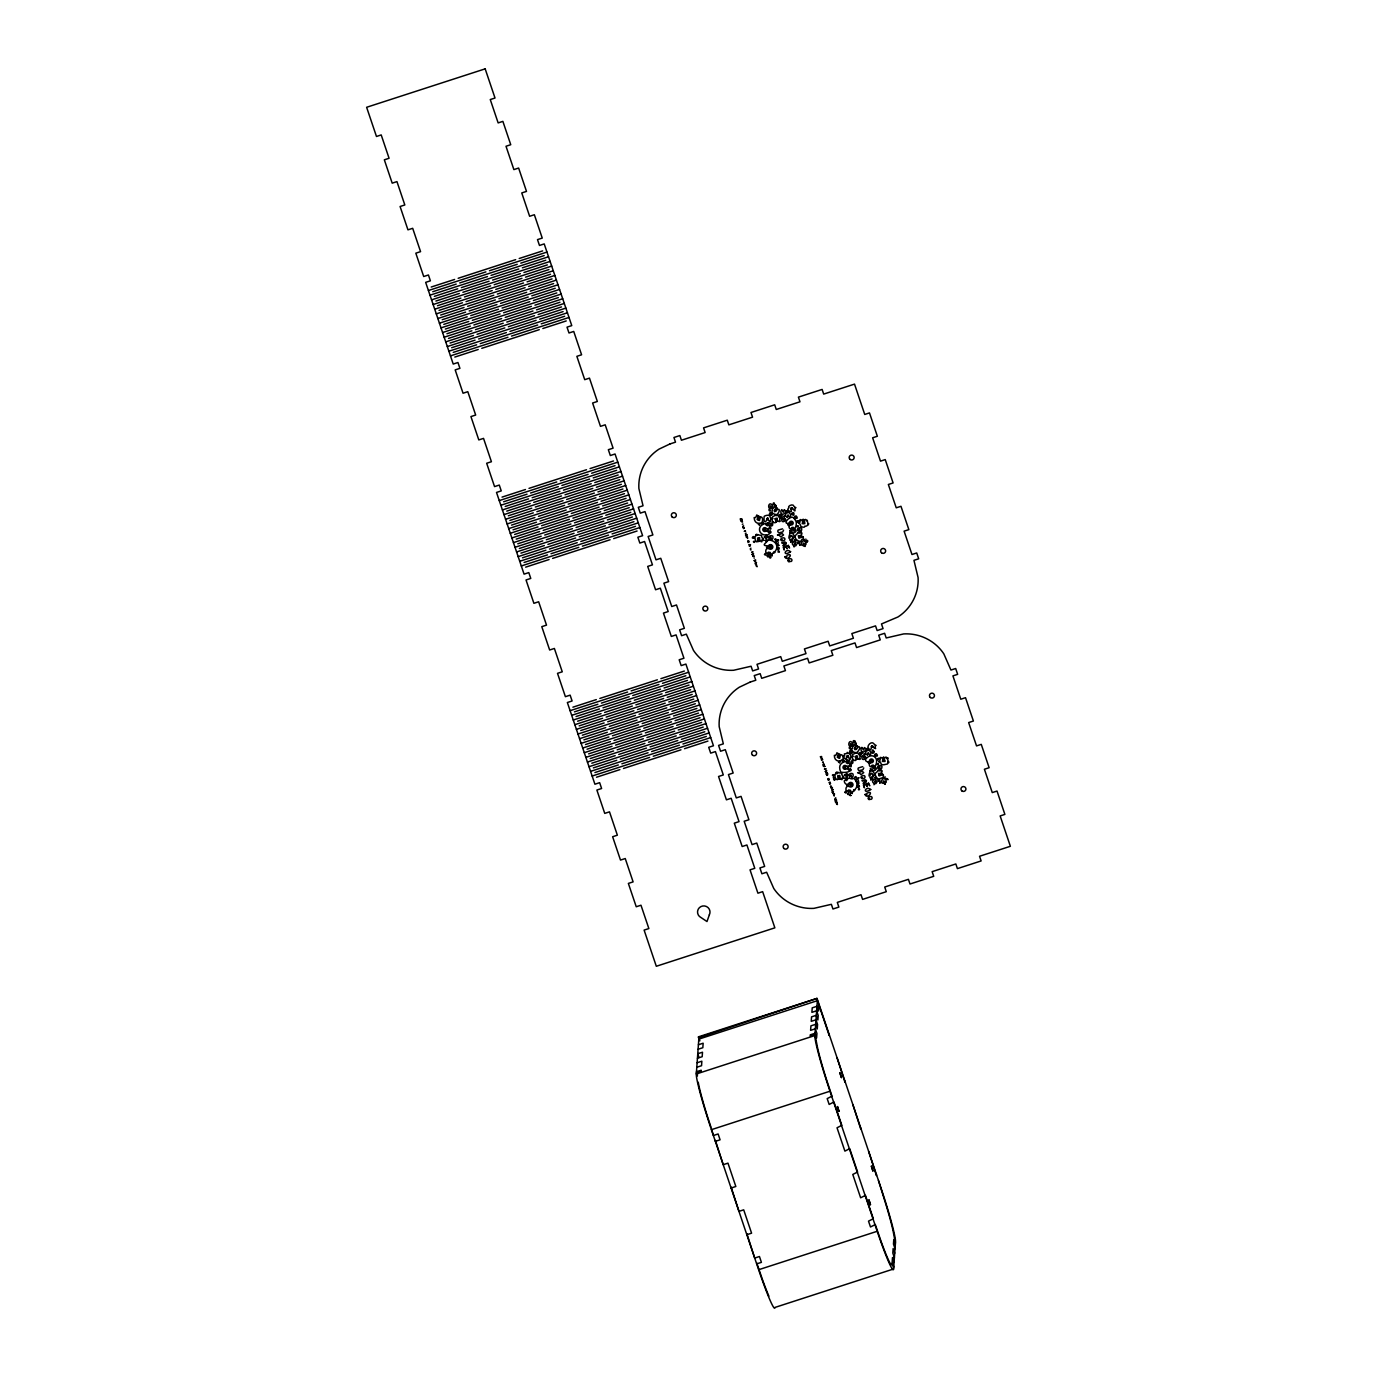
<?xml version="1.0" encoding="UTF-8"?>
<svg xmlns="http://www.w3.org/2000/svg" width="1377" height="1377" viewBox="0 0 1377 1377"><rect width="100%" height="100%" fill="white"/><g stroke="black" fill="none" stroke-linecap="round" stroke-linejoin="round"><path stroke-width="1.5" d="M853 791.327C858.06 787.696 858.284 782.997 853.912 778.246C850.332 780.707 849.041 775.165 846.666 780.587C841.932 778.005 845.271 787.007 848.542 783.72A2.341 2.306 4.1 0 1 851.778 782.687A2.341 2.306 4.1 0 1 852.673 785.906A2.341 2.306 4.1 0 1 849.351 786.611C844.652 784.167 845.134 794.409 848.714 789.916A5.628 5.525 4.1 0 0 850.435 790.26L851.244 792.171L853 791.827M808.609 523.759L807.869 524.671M808.041 524.809L808.626 523.811M742.754 526.375L743.632 525.859L743.201 526.685M746.076 536.238L746.885 535.653L746.523 536.514M747.728 541.161L748.727 540.731L747.866 541.299M749.381 546.067L750.345 545.585L749.484 546.204M756.025 565.74L756.782 565.121L756.455 566.016M826.682 775.251L827.68 774.821L826.82 775.406M827.921 778.952L828.92 778.504L828.025 779.072M829.574 783.857L830.572 783.427L829.849 784.012M790.742 530.489L789.71 530.937L790.725 530.472M757.006 566.756L757.23 566.601M861.107 754.252C866.632 751.188 854.807 752.496 861.107 754.217M873.982 784.77L874.051 784.46M807.335 521.229L807.318 520.299M778.263 545.533L779.107 545.189L778.091 545.619M858.284 783.599L858.353 782.807M770.001 556.893L770.69 557.582M698.5 1036.829L698.432 1037.742L817.043 998.394L698.5 1036.829L699.86 1040.857M696.314 1073.991L698.81 1039.136L817.353 1000.683L814.857 1035.556A49.968 3.442 72 0 0 829.97 1091.221L877.201 1231.279A49.968 3.442 72 0 0 893.587 1268.974L775.027 1307.41A49.968 3.442 72 0 1 758.641 1269.732L711.41 1129.674A49.968 3.442 72 0 1 696.314 1073.991L814.857 1035.556M818.954 1005.124L818.54 1010.976L816.957 1006.312L812.223 1007.844L811.896 1012.336L816.63 1010.804L818.213 1015.469L817.886 1019.978L816.32 1015.297L811.569 1016.846L811.242 1021.338L815.993 1019.806L817.559 1024.471L817.25 1028.963L815.666 1024.299L810.933 1025.848L810.605 1030.34L815.339 1028.808L816.922 1033.473L816.595 1037.965L815.029 1033.301L810.278 1034.833L810.192 1035.969L814.943 1034.42L816.785 1043.783A44.925 3.098 72 0 0 826.389 1079.189L832.001 1096.161L827.181 1098.605L829.161 1104.44L833.963 1101.996L841.829 1125.336L837.027 1127.78L844.893 1151.12L849.712 1148.676L857.578 1172.034L852.776 1174.461L860.642 1197.801L865.444 1195.374L873.328 1218.714L868.508 1221.141L870.488 1226.976L875.29 1224.549L880.936 1240.97A44.925 3.098 72 0 0 891.367 1264.929L892.089 1263.174L893.656 1267.838M829.247 1034.575L829.178 1035.47L816.991 999.289M837.13 1057.915L844.927 1082.15L844.996 1081.255M852.862 1104.595L860.677 1128.847L860.745 1127.935M868.612 1151.275L876.409 1175.528L876.478 1174.633M878.457 1180.468L884 1198.334A44.925 3.098 72 0 1 893.604 1233.74L895.429 1243.104M893.587 1268.974L895.515 1241.985A49.968 3.442 72 0 0 880.419 1186.303L817.043 998.394M844.738 792.274C847.303 795.045 846.063 789.073 845.048 792.291M771.877 555.895L771.068 555.602M837.474 804.443L837.199 804.547M767.041 519.181L767.712 518.664M847.216 756.954L848.008 756.403M754.114 558.167L754.321 558.012M776.972 508.75L776.68 507.562L777.162 508.767M823.119 762.772L823.291 762.6M884.327 759.157C886.186 753.288 889.439 761.429 887.408 764.011C884.791 764.355 881.073 766.163 880.781 762.927A3.77 3.718 4.1 0 1 880.213 761.929L879.163 761.86M747.487 538.424L747.694 538.338M884.309 759.226L885.032 761.464L882.364 761.412C884.568 758.331 878.578 755.353 880.299 759.14A3.77 3.718 4.1 0 0 879.989 760.224L878.819 761.842M799.917 545.017L799.658 544.259M803.996 545.981L805.304 545.464L804.994 546.531M838.438 762.015L840.125 761.343L839.712 762.72M823.36 765.405L824.203 764.734M851.984 792.722L852.294 793.6M759.295 540.782L758.486 541.419M857.045 746.713L856.546 745.645L857.458 746.007M867.785 749.019C865.772 746.971 868.112 751.36 867.803 748.83M776.594 521.814L777.265 520.73L776.353 521.659M762.824 524.482C759.88 523.38 764.786 520.299 762.996 524.155M778.556 550.817L779.382 551.626M805.734 539.147L805.872 539.078M844.445 767.368L845.34 767.419L844.549 767.918M756.007 535.257C757.763 536.6 756.662 532.641 755.939 535.033M836.2 773.048C838.094 774.373 836.665 770.397 836.132 772.824M803.531 522.296C806.406 522.709 800.966 524.878 803.548 521.935M883.724 760.07C881.16 761.55 886.427 761.636 883.793 759.725M776.094 506.03L775.802 505.307M773.134 521.797C770.776 520.781 773.185 524.964 773.289 521.969M853.327 759.588C850.9 758.589 853.568 762.686 853.482 759.76M775.888 510.23C773.633 509.37 776.026 513.122 776.026 510.385M766.731 540.782C766.094 537.047 764.648 543.915 767.368 540.541M850.883 795.372L849.661 795.321L850.986 795.562M775.509 509.352L774.132 510.523L774.631 511.745C780.449 506.168 780.311 511.177 777.093 514.585C774.511 514.654 770.759 513.07 772.204 510.729A3.288 3.236 4.1 0 1 772.342 509.748L771.963 508.061L773.117 508.457A3.27 3.219 4.1 0 1 773.926 507.855L774.872 506.392L776.06 507.579M775.526 509.266L775.991 507.752M856.184 745.542L854.325 748.296L854.824 749.536C857.544 750.74 857.768 743.873 860.023 747.831C858.663 750.345 858.869 750.826 856.425 752.754L853.172 752.031L851.313 749.071L852.397 748.52A3.288 3.236 4.1 0 1 852.535 747.522L852.156 745.852L853.31 746.248A3.27 3.219 4.1 0 1 854.119 745.645L855.065 744.182L856.253 745.353M794.185 546.927L793.806 546.721M833.412 778.108L833.567 776.989L833.687 778.022M787.42 517.391C788.005 510.626 789.382 520.11 790.278 516.754A2.324 2.289 4.1 0 0 790.605 516.117L790.708 515.067A2.324 2.289 4.1 0 0 790.501 514.378L789.038 512.382L786.129 513.242L785.269 515.428L787.059 517.253M867.613 755.164C868.181 748.227 869.627 758.056 870.471 754.544A2.324 2.289 4.1 0 0 870.798 753.908L870.901 752.858A2.324 2.289 4.1 0 0 870.694 752.169L869.231 750.155L866.322 751.033L865.462 753.219L867.252 755.044M802.671 520.196C804.254 521.642 803.514 517.649 802.619 519.972M882.846 757.987L883.965 758.107M759.261 524.964L758.245 524.224M754.252 542.4C751.549 541.213 756.266 540.576 754.51 542.349M839.454 762.755L838.645 762.152M834.445 780.174C831.656 778.797 836.7 778.659 834.651 780.122M884.981 784.339L884.516 783.1L885.187 784.322M776.817 518.94C775.199 516.977 775.63 521.78 776.869 519.129M857.01 756.713C855.255 754.837 855.892 759.57 857.062 756.92M770.948 508.13C767.092 509.507 768.555 501.744 771.533 504.309A2.031 2.014 4.1 0 1 772.067 504.636L772.617 505.393A2.031 2.014 4.1 0 1 772.772 506.013C774.27 508.492 767.591 503.207 771.275 508.061M851.141 745.904C847.268 747.401 848.68 739.397 851.726 742.1A2.031 2.014 4.1 0 1 852.26 742.427L852.811 743.167A2.031 2.014 4.1 0 1 852.965 743.787C854.566 746.368 847.716 740.929 851.468 745.852M784.098 509.8C783.272 516.409 782.291 507.149 781.31 510.299A2.255 2.22 4.1 0 0 780.948 510.901L780.811 511.917A2.289 2.255 4.1 0 0 780.983 512.588C781.413 516.909 788.642 511.796 784.563 509.938M864.308 747.522C863.517 754.372 862.243 744.716 861.503 748.09A2.255 2.22 4.1 0 0 861.141 748.675L861.004 749.708A2.289 2.255 4.1 0 0 861.176 750.379C861.641 754.682 868.835 749.656 864.756 747.728M763.908 529.749L764.958 529.233L764.355 530.145M789.744 532.933C791.5 534.724 790.673 530.145 789.71 532.727M869.92 770.759C871.366 772.531 871.348 768.022 869.903 770.518M758.847 537.805C756.799 538.992 760.569 540.782 758.865 537.787M884.722 778.074L884.361 777.626M758.693 541.626L759.381 540.8M881.848 773.891L881.452 773.013L881.177 774.098M794.839 529.147C793.823 534.758 793.083 526.961 792.343 529.37A2.014 1.979 4.1 0 0 791.982 529.87L791.775 530.765A2.014 1.979 4.1 0 0 791.878 531.367C791.982 535.154 798.574 531.298 795.235 529.302M875.049 766.886C873.81 772.738 873.5 764.493 872.519 767.161A2.014 1.979 4.1 0 0 872.175 767.66L871.968 768.555A2.014 1.979 4.1 0 0 872.071 769.158C872.209 773.099 878.87 768.951 875.324 767.075M799.83 544.242L799.934 545.378M880.023 782.016L880.092 783.169M789.245 525.36L789.107 524.482M831.45 788.436L832.517 787.954M848.215 756.283L846.924 756.558M784.511 518.268C783.203 523.467 783.255 515.996 782.222 518.389A1.842 1.807 4.1 0 0 781.878 518.836L781.654 519.645A1.842 1.807 4.1 0 0 781.74 520.196C781.706 523.759 787.937 520.196 784.77 518.406M864.704 756.059C863.413 761.343 863.431 753.598 862.415 756.18M759.157 519.766C759.002 517.236 756.644 519.99 759.175 520.145M839.35 757.539L838.111 756.3M874.034 751.756C871.572 745.456 871.331 757.522 874.12 751.756M795.286 539.457C797.713 541.092 792.722 540.782 795.063 539.457M884 758.038L883.655 756.868L882.812 757.763M875.462 777.23C878.01 778.762 873.001 778.487 875.256 777.248M791.19 508.698C792.481 510.592 792.481 506.375 791.173 508.509M830.83 787.644L831.863 787.196L830.847 787.575M774.597 504.292C773.994 500.436 771.654 505.239 774.735 504.533M857.406 745.835L857.458 746.678M872.984 747.195C870.574 741.945 872.588 754.871 867.889 747.298C868.009 743.959 872.347 740.946 874.034 743.959A3.15 3.098 4.1 0 1 874.688 744.682L876.168 745.473L875.152 746.041A3.15 3.098 4.1 0 1 875.083 747.005L875.583 748.606L873.035 747.263M883.741 777.42L884.585 778.212M838.318 776.163C841.33 775.699 837.904 778.659 838.318 776.198M848.198 794.684C845.736 792.068 850.28 794.064 848.284 790.897C850.934 790.622 851.502 795.114 848.456 794.357M770.793 557.771L769.674 557.909L769.915 556.945M879.714 782.945L879.851 782.05M883.5 783.375C878.905 783.616 883.053 775.836 885.394 779.537A2.255 2.22 4.1 0 1 885.841 780.053L886.168 781.034A2.238 2.203 4.1 0 1 886.117 781.706C886.891 784.942 881.641 777.093 883.862 783.41M845.667 768.108L845.34 766.042L843.843 767.626M750.964 548.184L750.19 548.907M790.398 524.878C786.938 525.807 790.777 531.711 791.637 527.58A4.579 4.492 4.1 0 0 793.014 527.253L794.271 528.407L795.441 527.563C797.111 522.864 796.663 520.781 792.945 517.322C788.591 516.22 781.895 525.36 789.382 523.071A1.893 1.876 4.1 0 1 791.396 521.229A1.893 1.876 4.1 0 1 793.169 523.312A1.893 1.876 4.1 0 1 790.966 524.93L790.484 524.792M870.591 762.669C867.269 763.547 870.884 769.536 871.83 765.354A4.579 4.492 4.1 0 0 873.207 765.044L874.464 766.18L875.634 765.354C879.576 757.35 871.28 751.928 865.651 759.209C864.601 761.378 868.577 762.927 869.558 760.861A1.893 1.876 4.1 0 1 871.589 759.002A1.893 1.876 4.1 0 1 873.362 761.085A1.893 1.876 4.1 0 1 871.159 762.72L870.677 762.565M769.485 538.958C772.17 533.674 770.414 541.815 771.981 539.423A2.014 1.979 4.1 0 0 772.463 539.027L772.91 538.218A2.031 1.997 4.1 0 0 772.979 537.615C773.926 533.932 766.387 536.014 769.244 538.734M849.678 776.748C852.311 771.619 850.642 779.502 852.174 777.196A2.014 1.979 4.1 0 0 852.656 776.817L853.103 776.008A2.031 1.997 4.1 0 0 853.172 775.389C854.084 771.602 846.511 773.771 849.437 776.525M776.18 506.34L774.907 506.082M823.36 764.51L823.859 763.667L823.257 764.355M849.437 766.111C849.575 764.648 850.728 761.619 847.716 763.598A4.699 4.63 4.1 0 0 846.407 762.944L846.184 761.223C840.108 762.738 838.3 766.06 840.641 771.895C842.982 773.323 854.842 771.877 846.442 768.607A1.962 1.928 4.1 0 1 843.602 768.727A1.962 1.928 4.1 0 1 843.619 765.939A1.962 1.928 4.1 0 1 846.459 766.094L849.161 766.146M764.115 530.386C768.504 531.384 762.72 526.358 764.235 529.629M823.343 765.01L824.53 765.474L823.394 765.474M753.839 538.149C754.51 533.828 750.19 539.509 753.649 537.856M759.071 523.948L760.052 523.742L759.519 524.93M754.854 561.575L755.612 561.334M800.846 536.083C801.362 533.863 802.825 537.839 800.708 536.169M784.821 516.341C782.79 514.74 784.098 518.888 784.563 516.461M858.387 783.72L859.11 782.945M887.769 762.376C888.079 759.897 890.213 763.495 887.786 762.41M787.61 511.039C788.092 513.569 785.441 509.438 787.575 511.074M797.128 522.537C795.458 519.783 801.362 520.162 797.472 522.365M750.499 549.888L751.119 549.819M745.336 533.312L746.196 533.209M752.703 551.729L751.739 552.384M752.961 552.074L751.635 552.366M827.508 773.547L826.407 774.167M827.766 773.874L826.166 774.235M832.896 789.52L831.811 789.692L833.154 789.847M773.444 552.47L774.941 552.538L773.513 552.263M853.654 790.226C854.17 792.309 855.668 788.522 853.706 790.054M768.142 519.904C767.437 513.26 767.161 523.759 764.166 521.384C764.097 518.733 763.822 518.785 764.235 516.255C766.369 514.981 770.277 514.499 770.225 517.167A3.167 3.115 4.1 0 1 770.586 518.062L771.74 519.301L770.586 519.508A3.167 3.115 4.1 0 1 770.191 520.403L770.122 522.09L768.159 519.99M855.995 743.098C857.406 745.112 853.671 743.425 855.823 743.029M789.245 525.67L787.678 524.844L788.935 524.362M839.35 757.935L838.025 756.386M845.822 768.469L844.325 768.28M859.523 789.434C859.437 787.145 857.079 790.742 859.455 789.606M878.13 768.28C882.072 764.063 878.165 771.12 880.333 769.347A1.962 1.928 4.1 0 0 880.901 769.123L881.521 768.486A1.962 1.928 4.1 0 0 881.762 767.936C883.673 764.665 875.979 764.614 877.975 768.022M797.903 530.524C801.982 526.203 797.971 533.467 800.14 531.574A1.962 1.928 4.1 0 0 800.708 531.333M763.96 540.318L762.583 539.956L763.874 540.472M844.153 778.091L842.776 777.73L844.067 778.263M753.253 556.635L754.321 556.291M742.978 524.052L742.289 524.276M823.171 761.842L822.482 762.066M767.678 522.744C773.719 523.845 762.634 525.876 767.678 522.709M833.722 795.217L834.565 794.064L833.636 795.063M830.4 786.405L831.019 785.751M869.3 762.273C870.402 764.889 866.546 761.98 869.128 762.152M803.307 545.585C798.712 545.688 802.843 538.149 805.201 541.763A2.255 2.22 4.1 0 1 805.648 542.28C811.569 540.886 803.084 538.682 806.956 542.177M820.967 757.574L821.708 757.35M778.453 550.869L778.005 552.005L779.365 551.988M431.19 287.036L454.599 279.445M458.162 278.292L515.652 259.651M519.215 258.497L542.624 250.907M428.419 290.53L485.909 271.889M489.472 270.735L546.962 252.077M432.757 291.717L456.183 284.11M459.729 282.956L517.218 264.315M520.781 263.162L544.19 255.571M429.985 295.194L487.492 276.553M491.038 275.4L548.545 256.759M434.34 296.382L457.749 288.791M461.312 287.638L518.802 268.98M522.365 267.827L545.774 260.236M431.569 299.859L489.059 281.218M492.622 280.065L550.111 261.423M435.907 301.047L459.316 293.456M462.879 292.303L520.368 273.662M523.931 272.508L547.34 264.9M433.135 304.541L490.642 285.882M494.188 284.729L551.695 266.088M437.49 305.711L460.899 298.12M464.462 296.967L521.952 278.326M525.498 277.173L548.924 269.582M434.719 309.205L492.209 290.564M495.772 289.411L553.261 270.753M439.056 310.376L462.465 302.785M466.028 301.632L523.518 282.991M527.081 281.837L550.49 274.247M436.285 313.87L493.792 295.229M497.338 294.076L554.845 275.434M440.64 315.058L464.049 307.467M467.595 306.314L525.102 287.655M528.648 286.502L552.074 278.911M437.869 318.535L495.359 299.893M498.922 298.74L556.411 280.099M442.206 319.722L465.615 312.131M469.178 310.978L526.668 292.32M530.231 291.167L553.64 283.576M439.435 323.199L496.942 304.558M500.488 303.405L557.978 284.764M443.79 324.387L467.199 316.796M470.745 315.643L528.252 297.002M531.797 295.848L555.224 288.258M441.019 327.881L498.508 309.223M502.071 308.069L559.561 289.428M445.356 329.051L468.765 321.461M472.328 320.307L529.818 301.666M533.381 300.513L556.79 292.922M442.585 332.545L500.075 313.904M503.638 312.751L561.127 294.093M446.94 333.733L470.349 326.125M473.895 324.972L531.402 306.331M534.947 305.178L558.373 297.587M444.169 337.21L501.658 318.569M505.221 317.416L562.711 298.775M448.506 338.398L471.915 330.807M475.478 329.654L532.968 310.995M536.531 309.842L559.94 302.251M445.735 341.875L503.225 323.234M506.788 322.08L564.277 303.439M450.072 343.062L473.499 335.472M477.044 334.318L534.551 315.677M538.097 314.524L561.506 306.916M447.318 346.556L504.808 327.898M508.354 326.745L565.861 308.104M451.656 347.727L475.065 340.136M478.628 338.983L536.118 320.342M539.681 319.189L563.09 311.598M448.885 351.221L506.375 332.58M509.938 331.427L567.427 312.768M453.222 352.392L476.649 344.801M480.194 343.648L537.701 325.006M541.247 323.853L564.656 316.262M450.468 355.886L507.958 337.245M511.504 336.091L569.011 317.45M454.806 357.073L478.215 349.483M481.778 348.329L539.268 329.671M542.831 328.518L566.24 320.927M502.037 497.114L525.446 489.523M529.009 488.37L586.499 469.729M590.062 468.576L613.471 460.985M499.266 500.608L556.756 481.967M560.319 480.814L617.808 462.156M503.603 501.779L527.03 494.188M530.575 493.035L588.082 474.394M591.628 473.24L615.037 465.65M500.832 505.273L558.339 486.632M561.885 485.479L619.392 466.837M505.187 506.461L528.596 498.87M532.159 497.717L589.649 479.058M593.212 477.905L616.621 470.314M502.416 509.938L559.905 491.296M563.468 490.143L620.958 471.502M506.753 511.125L530.179 503.534M533.725 502.381L591.215 483.74M594.778 482.587L618.187 474.979M503.982 514.619L561.489 495.961M565.035 494.808L622.542 476.167M508.337 515.79L531.746 508.199M535.309 507.046L592.798 488.405M596.361 487.251L619.77 479.661M505.566 519.284L563.055 500.643M566.618 499.49L624.108 480.831M509.903 520.454L533.312 512.864M536.875 511.71L594.365 493.069M597.928 491.916L621.337 484.325M507.132 523.948L564.639 505.307M568.185 504.154L625.692 485.496M511.487 525.136L534.896 517.528M538.459 516.375L595.948 497.734M599.494 496.581L622.92 488.99M508.715 528.613L566.205 509.972M569.768 508.819L627.258 490.178M513.053 529.801L536.462 522.21M540.025 521.057L597.515 502.398M601.078 501.245L624.487 493.654M510.282 533.278L567.789 514.637M571.335 513.483L628.841 494.842M514.637 534.465L538.046 526.875M541.591 525.721L599.098 507.08M602.644 505.927L626.07 498.336M511.865 537.959L569.355 519.301M572.918 518.148L630.408 499.507M516.203 539.13L539.612 531.539M543.175 530.386L600.665 511.745M604.228 510.592L627.637 503.001M513.432 542.624L570.939 523.983M574.484 522.83L631.974 504.171M517.786 543.795L541.195 536.204M544.741 535.051L602.248 516.409M605.794 515.256L629.22 507.665M515.015 547.289L572.505 528.648M576.068 527.494L633.558 508.853M519.353 548.476L542.762 540.886M546.325 539.732L603.814 521.074M607.377 519.921L630.786 512.33M516.582 551.953L574.071 533.312M577.634 532.159L635.124 513.518M520.919 553.141L544.345 545.55M547.891 544.397L605.398 525.756M608.944 524.603L632.37 516.995M518.165 556.635L575.655 537.977M579.218 536.823L636.708 518.182M522.503 557.805L545.912 550.215M549.475 549.062L606.964 530.42M610.527 529.267L633.936 521.676M519.731 561.3L577.221 542.658M580.784 541.505L638.274 522.847M524.069 562.47L547.495 554.879M551.041 553.726L608.548 535.085M612.094 533.932L635.503 526.341M521.315 565.964L578.805 547.323M582.351 546.17L639.857 527.529M525.653 567.152L549.062 559.544M552.625 558.391L610.114 539.75M613.677 538.596L637.086 531.006M741.876 518.957L740.086 519.06L741.308 518.699M741.91 520.781L740.792 521.143L742.117 520.73M741.928 522.141L742.599 521.952M745.525 531.212L744.217 531.315L745.456 530.988M748.847 541.712L748.038 542.572L748.916 541.884M750.568 544.776L748.778 544.862L750.017 544.517M756.524 562.522L755.009 563.313L756.231 562.918M790.587 551.729C785.492 547.151 781.516 557.53 790.605 551.747M756.145 564.071L755.405 564.277M572.884 707.193L596.293 699.602M599.856 698.449L657.345 679.808M660.908 678.654L684.317 671.064M570.112 710.687L627.602 692.046M631.165 690.893L688.655 672.234M574.45 711.857L597.876 704.267M601.422 703.113L658.929 684.472M662.475 683.319L685.884 675.728M571.696 715.351L629.186 696.71M632.731 695.557L690.238 676.916M576.034 716.539L599.443 708.948M603.006 707.795L660.495 689.137M664.058 687.984L687.467 680.393M573.262 720.016L630.752 701.375M634.315 700.222L691.805 681.581M577.6 721.204L601.026 713.613M604.572 712.46L662.062 693.819M665.625 692.665L689.034 685.058M574.829 724.698L632.336 706.04M635.881 704.886L693.388 686.245M579.183 725.868L602.592 718.278M606.155 717.124L663.645 698.483M667.208 697.33L690.617 689.739M576.412 729.362L633.902 710.704M637.465 709.551L694.955 690.91M580.75 730.533L604.159 722.942M607.722 721.789L665.211 703.148M668.774 701.995L692.183 694.404M577.979 734.027L635.486 715.386M639.031 714.233L696.538 695.574M582.333 735.215L605.742 727.607M609.305 726.454L666.795 707.812M670.358 706.659L693.767 699.068M579.562 738.692L637.052 720.051M640.615 718.897L698.105 700.256M583.9 739.879L607.309 732.289M610.872 731.135L668.361 712.477M671.924 711.324L695.333 703.733M581.128 743.356L638.635 724.715M642.181 723.562L699.688 704.921M585.483 744.544L608.892 736.953M612.455 735.8L669.945 717.159M673.491 716.006L696.917 708.415M582.712 748.038L640.202 729.38M643.765 728.226L701.254 709.585M587.05 749.208L610.459 741.618M614.022 740.465L671.511 721.823M675.074 720.67L698.483 713.079M584.278 752.703L641.785 734.061M645.331 732.908L702.821 714.25M588.633 753.873L612.042 746.282M615.588 745.129L673.095 726.488M676.641 725.335L700.067 717.744M585.862 757.367L643.352 738.726M646.915 737.573L704.404 718.932M590.199 758.555L613.608 750.964M617.171 749.811L674.661 731.153M678.224 729.999L701.633 722.409M587.428 762.032L644.935 743.391M648.481 742.237L705.971 723.596M591.783 763.219L615.192 755.629M618.738 754.476L676.245 735.834M679.79 734.681L703.217 727.073M589.012 766.714L646.501 748.055M650.064 746.902L707.554 728.261M593.349 767.884L616.758 760.293M620.321 759.14L677.811 740.499M681.374 739.346L704.783 731.755M590.578 771.378L648.068 752.72M651.631 751.567L709.121 732.925M594.916 772.549L618.342 764.958M621.888 763.805L679.395 745.164M682.94 744.01L706.349 736.42M592.162 776.043L649.651 757.402M653.214 756.248L710.704 737.59M596.499 777.23L619.908 769.623M623.471 768.469L680.961 749.828M684.524 748.675L707.933 741.084M822.086 758.572L820.985 758.934L822.379 758.52M826.2 769.037L824.41 769.054L825.649 768.779M829.04 779.502L828.231 780.346L829.109 779.657M830.279 782.515L828.971 782.618L830.211 782.291M831.863 791L832.534 790.622M835.77 799.125L834.892 800.054L835.805 799.125M870.729 789.52C865.548 785.131 861.761 795.183 870.78 789.503M698.414 1044.747L703.148 1043.215L702.838 1047.708L698.087 1049.257M697.45 1058.242L702.184 1056.71L702.511 1052.217L697.76 1053.749L698.81 1056.865M697.123 1062.751L701.857 1061.202L701.547 1065.712L696.796 1067.244M711.41 1129.674L829.97 1091.221M758.641 1269.732L877.201 1231.279M835.77 797.765L834.875 798.746M744.062 528.269L743.391 528.648M804.495 540.3L803.979 539.715M821.518 760.311L822.792 759.743M871.297 746.816L872.829 746.11L871.366 746.3M836.476 803.686L837.13 802.998L836.373 803.669M881.951 773.788L881.297 774.218M806.285 542.194L805.975 543.244A2.238 2.203 4.1 0 1 805.924 543.932C806.629 547.013 801.483 539.405 803.669 545.636M752.84 556.05L753.701 555.465L752.685 555.86M864.997 754.235C862.983 752.255 864.222 756.902 864.756 754.252M769.605 528.51C772.377 530.696 770.07 525.549 770.07 528.51M821.518 756.713L820.262 756.765L821.501 756.489M826.906 772.686L825.649 772.704L826.888 772.463M767.299 529.973L768.486 529.061L768.486 530.231M768.418 556.583C771.327 557.719 770.225 551.626 767.746 553.761C771.275 556.256 764.665 554.156 767.918 557.014M803.307 539.715L804.392 540.438M766.955 518.991L768.022 518.544M851.02 793.238L852.002 792.808M772.067 555.809L772.256 554.57L770.759 555.447M796.612 544.19C790.656 544.913 798.436 541.918 795.51 541.918A1.997 1.979 4.1 0 0 794.908 541.763L793.995 541.85A1.997 1.979 4.1 0 0 793.445 542.142C789.71 543.485 795.803 548.39 796.526 544.586M876.805 781.964C870.832 782.584 878.646 779.95 875.703 779.709A1.997 1.979 4.1 0 0 875.101 779.537L874.171 779.64A1.997 1.979 4.1 0 0 873.638 779.933C870.006 781.275 875.892 786.181 876.719 782.377M774.769 505.996L775.63 505.256M797.782 530.231C795.82 526.995 803.393 526.702 801.569 530.145A1.962 1.928 4.1 0 1 801.345 530.696L800.708 531.333M864.963 756.197C868.198 757.987 861.899 761.55 861.933 757.987A1.842 1.807 4.1 0 1 861.847 757.419L862.071 756.627A1.842 1.807 4.1 0 1 862.415 756.162M800.261 537.357C796.87 537.65 799.658 534.93 800.364 537.116M870.316 768.624L870.402 768.676M782.532 528.854L778.263 530.042A1.756 1.738 4.1 0 0 777.85 531.436A1.945 1.911 4.1 0 0 777.919 531.832L778.539 532.572A1.945 1.911 4.1 0 0 779.003 532.813L782.738 531.952L783.565 530.111M862.725 766.645L858.353 767.953A1.756 1.738 4.1 0 0 858.043 769.227A1.997 1.962 4.1 0 0 858.198 769.726L858.732 770.345A1.945 1.911 4.1 0 0 859.179 770.604L862.931 769.743L863.758 767.901M877.51 759.02C877.924 762.703 879.937 755.749 877.545 759.157M833.257 775.578C837.027 774.562 829.952 774.115 833.326 775.957M747.109 534.792L745.456 534.947L746.695 534.689M836.631 800.209L835.202 801.104L836.407 800.708M895.36 1244.223L893.776 1239.558L893.466 1244.051L895.033 1248.732M894.706 1253.225L893.139 1248.56L892.812 1253.053L894.396 1257.717M894.069 1262.227L892.485 1257.545L892.176 1262.055L893.742 1266.72M697.519 1074.852L696.469 1071.736L701.22 1070.204L701.134 1071.323L696.401 1072.872L697.45 1075.988M711.582 1129.071L713.389 1135.509L718.123 1133.977L720.085 1139.812L715.351 1141.344L715.42 1140.449L723.218 1164.684L727.968 1163.152L735.834 1186.492L731.101 1188.024L731.153 1187.129L738.967 1211.364L743.7 1209.832L751.584 1233.172L746.833 1234.704L746.902 1233.809L754.716 1258.062L759.45 1256.513L761.412 1262.348L756.679 1263.897L756.748 1262.984L762.393 1279.405A44.925 3.098 72 0 0 768.882 1296.136M710.962 1127.178L707.83 1117.625A44.925 3.098 72 0 1 698.242 1082.219M768.108 540.008C766.869 542.934 759.846 545.688 768.349 545.946A2.341 2.306 4.1 0 1 771.585 544.896A2.341 2.306 4.1 0 1 772.48 548.132A2.341 2.306 4.1 0 1 769.158 548.838C764.459 546.376 764.941 556.635 768.521 552.125A5.628 5.525 4.1 0 0 770.242 552.47L771.051 554.38C780.07 550.18 778.125 540.197 768.108 540.008M772.669 518.458C769.95 522.812 779.262 525.222 774.786 518.716L777.265 518.2C775.853 521.59 782.033 523.053 779.675 519.869A3.529 3.477 4.1 0 0 779.709 518.785L780.845 518.113L779.158 517.27A3.529 3.477 4.1 0 0 778.418 516.478C779.348 512.674 775.802 517.7 775.096 514.619C775.079 516.668 770.397 516.702 772.669 518.458M791.895 513.776C794.787 518.733 794.512 509.249 791.895 513.776M852.862 756.248C850.143 760.534 859.386 763.099 854.979 756.507L857.458 755.99C856.046 759.381 862.226 760.844 859.85 757.66A3.529 3.477 4.1 0 0 859.902 756.575L861.038 755.904L859.351 755.061A3.529 3.477 4.1 0 0 858.611 754.269C857.682 751.274 854.532 753.856 852.346 754.51L852.862 756.248M857.682 759.123L856.442 759.295L857.699 759.088M753.185 539.767L753.185 539.767M771 546.824C768.814 550.146 773.736 547.323 771.395 545.447C768.659 544.965 768.073 548.476 771 546.824M790.346 522.985C791.93 526.444 792.653 519.835 790.346 522.985M851.193 784.615C849.058 788.16 854.084 784.77 851.52 783.289C849.024 782.652 848.129 786.336 851.193 784.615M870.539 760.775C872.157 764.252 872.708 757.591 870.539 760.775M759.88 516.788C758.658 518.802 758.348 514.964 759.88 516.788M840.073 754.579C838.593 756.472 838.817 752.806 840.039 754.51M778.642 540.059L777.609 539.681L778.642 540.059M858.835 777.85L857.768 778.263L858.835 777.85M843.43 756.111C843.912 758.555 847.389 761.67 846.407 756.851C848.852 751.429 849.265 764.063 850.384 758.193A3.167 3.115 4.1 0 0 850.762 757.298L851.933 757.075L850.779 755.853A3.167 3.115 4.1 0 0 850.418 754.957L850.366 753.271L849.385 753.89L847.216 752.358L846.975 753.477L844.359 753.89L844.635 755.68L843.499 756.007M844.256 760.81C841.967 764.889 841.175 757.333 844.256 760.81M886.702 778.573C891.435 780.897 882.795 778.487 886.702 778.573M768.659 532.176L769.399 533.691L768.4 534.672C758.624 537.323 755.577 525.05 766.008 523.432L766.214 525.153A4.699 4.63 4.1 0 1 767.523 525.807C771.499 522.985 769.399 531.315 766.266 528.32A1.962 1.928 4.1 0 0 763.426 528.148A1.962 1.928 4.1 0 0 763.409 530.937A1.962 1.928 4.1 0 0 766.249 530.816L768.659 532.176M797.971 526.427C799.985 524.912 794.064 527.563 797.971 526.427M878.165 764.201C879.989 762.703 874.498 765.56 878.165 764.201M775.595 542.452C779.227 548.287 778.745 537.064 775.595 542.452M795.235 517.58C794.822 521.005 793.135 515.583 796.095 515.927C798.402 517.993 796.646 519.525 795.235 517.58M840.022 779.003L838.627 779.038L840.022 779.089M855.788 780.225C855.582 782.584 860.436 781.843 858.112 780.57C857.957 780.329 858.646 777.196 855.788 780.225M875.428 755.353C875.135 759.002 873.242 753.339 876.288 753.718C878.612 755.853 876.925 757.109 875.428 755.353M771.223 523.518C768.71 528.596 775.647 524.62 771.223 523.518M850.952 765.164C852.329 768.4 848.404 766.214 850.917 765.147M851.416 761.309C848.783 766.335 855.943 762.393 851.416 761.309M803.084 536.737L803.686 539.216L802.171 539.113L800.657 541.471C796.577 541.436 792.945 536.462 796.474 534.448A3.735 3.683 4.1 0 1 797.317 533.674L798.212 531.935L798.935 533.106A3.735 3.683 4.1 0 1 800.106 533.14C803.393 530.747 802.016 537.03 798.316 535.619L798.884 538.166L803.084 536.737M883.277 774.528C884.757 778.125 880.523 778.298 878.13 779.055C875.824 777.282 873.689 773.254 876.65 772.222A3.735 3.683 4.1 0 1 877.51 771.464L878.388 769.726L879.111 770.879A3.735 3.683 4.1 0 1 880.299 770.931C883.586 768.521 882.192 774.803 878.509 773.392L879.077 775.957L883.277 774.528M834.152 796.061L834.152 796.113M770.948 515.291C773.151 515.755 772.308 511.934 770.156 512.588C767.626 516.685 771.843 512.519 770.948 515.291M851.141 753.081C853.43 753.494 852.483 749.346 849.988 750.551C848.215 754.803 852.002 750 851.141 753.081M788.711 507.838L787.713 509.404C788.849 511.521 793.238 513.69 790.725 509.249C791.224 503.38 795.803 515.084 794.908 509.232A3.15 3.098 4.1 0 0 794.959 508.268L795.975 507.683L794.495 506.908A3.15 3.098 4.1 0 0 793.858 506.185C793.617 503.483 787.334 505.634 788.711 507.838M790.639 542.056L792.842 541.144L791.809 538.975L789.641 539.973L791.706 540.352L790.639 542.056M870.832 779.83L873.035 778.917L872.002 776.766L869.834 777.764L871.899 778.143L870.832 779.83M766.989 547.478C764.958 548.253 769.984 546.376 766.989 547.478M781.31 539.56C784.305 541.695 779.692 541.264 781.138 538.579C786.749 535.326 785.51 543.485 781.31 539.56M788.367 560.508C791.207 562.505 787.145 562.401 788.074 559.664C793.238 555.878 793.152 564.553 788.401 560.387M790.553 536.049C787.3 544.466 789.296 526.634 793.789 535.154A2.496 2.461 4.1 0 1 794.03 535.877L794.89 536.91L793.961 537.013A2.496 2.461 4.1 0 1 793.617 537.701C792.24 542.177 793.135 533.14 790.553 536.049M798.161 543.571C802.825 542.194 795.803 540.49 798.161 543.571M847.182 785.269C845.134 785.751 850.246 784.322 847.182 785.269M861.503 777.351C864.326 779.348 860.281 779.262 861.193 776.508C866.718 772.738 865.806 781.465 861.503 777.351M868.56 798.281C871.538 800.416 866.994 800.037 868.405 797.3C873.93 793.892 872.674 802.498 868.594 798.161M870.746 773.84C867.338 782.394 869.575 764.373 873.982 772.945A2.496 2.461 4.1 0 1 874.223 773.667L875.083 774.683L874.154 774.803A2.496 2.461 4.1 0 1 873.81 775.492C872.45 779.967 873.293 770.879 870.746 773.84M878.354 781.344C882.932 779.95 875.996 778.298 878.354 781.344M879.869 774.511C876.942 773.254 881.039 776.525 879.869 774.511M746.472 537.374L747.539 537.202L746.472 537.374M758.279 515.91L757.109 519.525L759.45 520.523C760.913 512.416 764.476 520.299 761.378 522.967C757.006 524.224 754.303 522.21 754.148 517.563L755.457 517.649A3.546 3.477 4.1 0 1 756.145 516.805L756.713 514.998L758.279 515.91M784.856 556.721C786.611 562.298 794.77 552.487 787.11 555.12C786.233 559.51 786.009 555.465 784.856 556.721M832.878 793.582L833.946 793.479L832.913 793.479M838.473 753.701L837.302 757.316L839.643 758.297C840.452 752.238 843.189 754.82 843.24 758.779C839.591 762.875 834.204 761.137 834.342 755.353L835.65 755.439A3.546 3.477 4.1 0 1 836.338 754.579L836.889 752.789L838.473 753.701M865.049 794.512C867.269 800.226 874.825 789.658 866.959 793.152C866.77 797.817 865.875 792.739 865.049 794.512M885.136 776.817L885.256 776.955M774.786 539.457C777.007 542.435 776.267 537.133 774.803 539.371M854.979 777.248C857.2 780.174 856.477 774.958 855.014 777.058M779.262 535.343L780.845 536.91L783.565 534.947L782.17 533.57L777.437 535.016L779.279 535.24M847.543 760.861C848.628 759.966 850.625 760.603 848.439 762.135C845.168 763.633 847.681 757.453 847.543 760.861M859.455 773.134L861.038 774.683L863.74 772.6L862.226 771.361L857.63 772.79L859.472 773.013M780.879 517.098C783.238 517.649 782.274 513.173 779.778 514.55C777.953 518.785 781.706 514.051 780.879 517.098M742.978 527.511L744.337 527.684L742.978 527.46M848.473 768.108L847.647 766.972L848.68 768.022M785.751 543.399L782.893 545.585L785.888 544.5L786.25 542.779L784.856 541.953L781.706 542.917L785.751 543.502M865.944 781.189L863.086 783.358L866.064 782.274L866.426 780.57L865.221 779.743L861.899 780.707L865.944 781.189M887.373 758.865L887.786 757.97L887.373 758.865M740.482 520.145L742.014 519.422L740.671 520.231M752.083 554.552L753.632 553.864L752.1 554.466M754.166 560.697L755.749 560.112L754.183 560.611M825.236 771.447L826.785 770.759L825.425 771.481M832.276 792.326L833.429 791.878L832.276 792.326M770.018 531.074C768.194 534.896 773.082 532.4 770.018 530.988M847.062 777.11C848.68 780.879 842.552 778.934 847.062 777.11M850.211 768.865C848.542 772.962 853.258 769.76 850.211 768.865M769.382 509.077C767.419 511.469 772.721 511.831 769.399 509.042M804.839 526.341C805.252 528.252 799.159 526.737 800.588 525.153A3.77 3.718 4.1 0 1 800.02 524.155L798.471 522.899L799.796 522.468A3.77 3.718 4.1 0 1 800.106 521.332C798.453 517.511 804.426 520.558 802.171 523.639L804.839 523.673C802.791 512.915 812.705 526.083 804.839 526.341M849.575 746.868C847.698 749.14 852.742 749.811 849.592 746.833M757.729 534.569C751.136 535.825 758.693 547.926 757.625 538.063L759.605 537.598C758.899 540.232 762.651 544.208 761.997 540.214A3.46 3.391 4.1 0 0 762.29 539.199L763.512 538.803L762.101 537.632A3.46 3.391 4.1 0 0 761.567 536.72C762.806 534.31 758.503 535.756 757.729 534.569M764.355 536.961L766.163 538.717L767.832 536.944L766.06 535.274L766.369 537.443L764.355 536.961M837.922 772.359L836.958 773.891L835.77 773.392C832.603 777.213 839.505 784.029 837.818 775.853L839.781 775.389C839.092 778.022 842.844 781.981 842.19 778.005A3.46 3.391 4.1 0 0 842.483 776.989L843.705 776.594L842.294 775.423A3.46 3.391 4.1 0 0 841.76 774.511C842.999 772.101 838.696 773.53 837.922 772.359M844.549 774.752L846.339 776.508L848.025 774.735L846.253 773.065L846.562 775.234L844.549 774.752M764.493 554.501C767.505 556.893 765.509 551.437 764.545 554.501M855.341 741.446C853.379 744.647 851.984 738.313 855.341 741.446M824.84 766.455L823.463 766.3L824.84 766.455M836.855 802.102L835.478 801.948L836.855 802.102M855.892 748.468C856.425 750.723 854.807 746.248 855.892 748.468M778.315 548.562C776.18 551.299 780.398 549.182 778.969 547.633C776.697 546.462 775.492 549.922 778.315 548.562M858.508 786.353C856.425 789.004 860.539 787.042 859.196 785.458C856.942 784.219 855.668 787.524 858.508 786.353M709.362 914.81L706.986 921.54L700.979 917.53A6.248 6.145 4.1 0 1 698.191 909.285A6.248 6.145 4.1 0 1 706.573 906.565A6.248 6.145 4.1 0 1 709.362 914.81M839.901 1072.838L841.399 1077.589L839.901 1072.838M837.491 1106.574L838.989 1111.325L837.491 1106.574M871.383 1166.199L872.898 1170.949L871.383 1166.199M868.973 1199.952L870.471 1204.686L868.973 1199.952M669.893 443.979L659.032 449.126A44.925 44.184 4.1 0 0 638.894 488.594L643.042 505.772L638.291 507.304L640.271 513.139L645.004 511.607L652.887 534.947L648.137 536.479L656.003 559.837L660.753 558.287L668.62 581.628L663.886 583.177L671.752 606.517L676.503 604.968L684.369 628.325L679.618 629.857L681.598 635.692L686.331 634.16L693.457 650.374A44.925 44.184 4.1 0 0 733.614 670.272L751.085 666.244L752.651 670.909L758.572 668.981L757.006 664.316L780.707 656.622L782.291 661.304L805.993 653.61L804.426 648.946L828.128 641.252L829.711 645.916L853.413 638.24L851.847 633.558L875.548 625.881L877.132 630.546L883.053 628.618L881.487 623.953L897.942 616.982A44.925 44.184 4.1 0 0 918.08 577.531L913.949 560.336L918.683 558.804L916.721 552.969L911.97 554.501L904.104 531.161L908.854 529.629L900.971 506.288L896.238 507.82L888.354 484.48L893.105 482.948L885.239 459.591L880.488 461.14L872.622 437.8L877.356 436.251L869.489 412.911L864.739 414.46L854.515 384.114L823.687 394.097L822.121 389.433L798.402 397.127L799.985 401.791L776.267 409.485L774.7 404.804L750.981 412.498L752.565 417.162L728.846 424.856L727.28 420.192L703.561 427.886L705.144 432.55L681.426 440.244L679.859 435.562L673.938 437.49L675.505 442.155L669.893 443.979M750.19 682.063L739.329 687.209A44.925 44.184 4.1 0 0 719.19 726.677L723.338 743.855L718.587 745.405L720.567 751.24L725.3 749.69L733.166 773.031L728.433 774.58L736.299 797.92L741.05 796.371L748.916 819.728L744.182 821.26L752.049 844.6L756.782 843.068L764.665 866.408L759.915 867.94L761.894 873.775L766.628 872.243L773.754 888.458A44.925 44.184 4.1 0 0 813.91 908.355L831.364 904.328L832.947 908.992L838.868 907.082L837.302 902.4L861.004 894.723L862.587 899.388L886.289 891.694L884.722 887.029L908.424 879.335L910.008 884.017L933.709 876.323L932.143 871.658L955.845 863.964L957.411 868.629L981.13 860.935L979.546 856.27L1010.374 846.287L1000.15 815.941L1004.883 814.392L997.017 791.052L992.266 792.584L984.4 769.244L989.134 767.712L981.267 744.372L976.534 745.904L968.651 722.564L973.401 721.032L965.518 697.691L960.785 699.223L952.918 675.883L957.652 674.351L955.69 668.516L950.939 670.048L943.813 653.834A44.925 44.184 4.1 0 0 903.656 633.919L886.203 637.964L884.619 633.282L878.698 635.21L880.282 639.875L856.563 647.569L854.997 642.904L831.278 650.581L832.861 655.263L809.142 662.939L807.576 658.275L783.857 665.969L785.441 670.633L761.722 678.327L760.156 673.663L754.235 675.573L755.801 680.238L750.19 682.063M485.169 68.85L366.626 107.286L376.472 136.478L381.205 134.929L389.071 158.269L384.338 159.818L392.204 183.158L396.955 181.609L404.821 204.966L400.087 206.498L407.953 229.839L412.687 228.307L420.57 251.647L415.82 253.179L423.703 276.519L428.436 274.987L430.399 280.822L425.665 282.354L453.222 364.062L457.956 362.512L459.918 368.347L455.185 369.897L463.051 393.237L467.801 391.688L475.667 415.045L470.934 416.577L478.8 439.917L483.534 438.385L491.417 461.725L486.666 463.257L494.55 486.597L499.283 485.065L501.245 490.9L496.512 492.432L524.069 574.14L528.802 572.591L530.765 578.426L526.031 579.975L533.897 603.315L538.648 601.766L546.514 625.124L541.781 626.655L549.647 649.996L554.38 648.464L562.264 671.804L557.513 673.336L565.396 696.676L570.13 695.144L572.092 700.979L567.358 702.511L594.916 784.219L599.649 782.67L601.611 788.505L596.878 790.054L604.744 813.394L609.495 811.845L617.361 835.185L612.627 836.734L620.493 860.074L625.244 858.542L633.11 881.882L628.36 883.414L636.243 906.754L640.976 905.223L648.86 928.563L644.109 930.095L656.313 966.275L774.855 927.84L762.651 891.659L757.918 893.191L750.035 869.851L754.785 868.319L746.919 844.979L742.169 846.511L734.302 823.171L739.036 821.621L731.17 798.281L726.419 799.83L718.553 776.49L723.304 774.941L715.42 751.601L710.687 753.133L708.707 747.298L713.458 745.766L685.901 664.075L681.167 665.607L679.188 659.772L683.939 658.24L676.073 634.9L671.322 636.432L663.456 613.092L668.189 611.543L660.323 588.203L655.572 589.752L647.706 566.412L652.457 564.863L644.574 541.522L639.84 543.072L637.861 537.219L642.611 535.687L615.054 453.997L610.321 455.529L608.341 449.694L613.092 448.162L605.209 424.822L600.475 426.354L592.609 403.013L597.343 401.482L589.476 378.124L584.726 379.673L576.86 356.333L581.593 354.784L573.727 331.444L568.994 332.993L567.014 327.158L571.765 325.609L544.208 243.918L539.474 245.45L537.495 239.615L542.245 238.083L534.362 214.743L529.629 216.275L521.763 192.935L526.496 191.403L518.63 168.046L513.879 169.595L506.013 146.255L510.747 144.705L502.88 121.365L498.147 122.914L490.264 99.557L495.014 98.025L485.169 68.85M752.341 552.848L752.393 552.831M788.384 545.412L783.203 547.099L784.184 550.025L783.978 547.495L785.819 546.893L787.128 548.821L786.405 546.703L788.246 546.118L789.555 548.046L788.384 545.412M868.577 783.203L863.379 784.89L864.377 787.799L864.171 785.286L866.013 784.683L867.321 786.611L866.598 784.494L868.439 783.892L869.748 785.819L868.577 783.203M703.664 610.407A2.496 2.461 4.1 0 0 707.778 609.082A2.496 2.461 4.1 0 0 704.542 606.241A2.496 2.461 4.1 0 0 703.664 610.407M672.183 517.029A2.496 2.461 4.1 0 0 676.279 515.704A2.496 2.461 4.1 0 0 673.043 512.864A2.496 2.461 4.1 0 0 672.183 517.029M850.005 459.367A2.496 2.461 4.1 0 0 854.101 458.042A2.496 2.461 4.1 0 0 850.866 455.202A2.496 2.461 4.1 0 0 850.005 459.367M881.487 552.745A2.496 2.461 4.1 0 0 885.6 551.402A2.496 2.461 4.1 0 0 882.364 548.58A2.496 2.461 4.1 0 0 881.487 552.745M783.961 848.49A2.496 2.461 4.1 0 0 788.074 847.165A2.496 2.461 4.1 0 0 784.838 844.325A2.496 2.461 4.1 0 0 783.961 848.49M752.479 755.13A2.496 2.461 4.1 0 0 756.575 753.787A2.496 2.461 4.1 0 0 753.339 750.964A2.496 2.461 4.1 0 0 752.479 755.13M961.783 790.828A2.496 2.461 4.1 0 0 965.879 789.503A2.496 2.461 4.1 0 0 962.661 786.663A2.496 2.461 4.1 0 0 961.783 790.828M930.301 697.468A2.496 2.461 4.1 0 0 934.398 696.125A2.496 2.461 4.1 0 0 931.162 693.285A2.496 2.461 4.1 0 0 930.301 697.468"/></g></svg>
